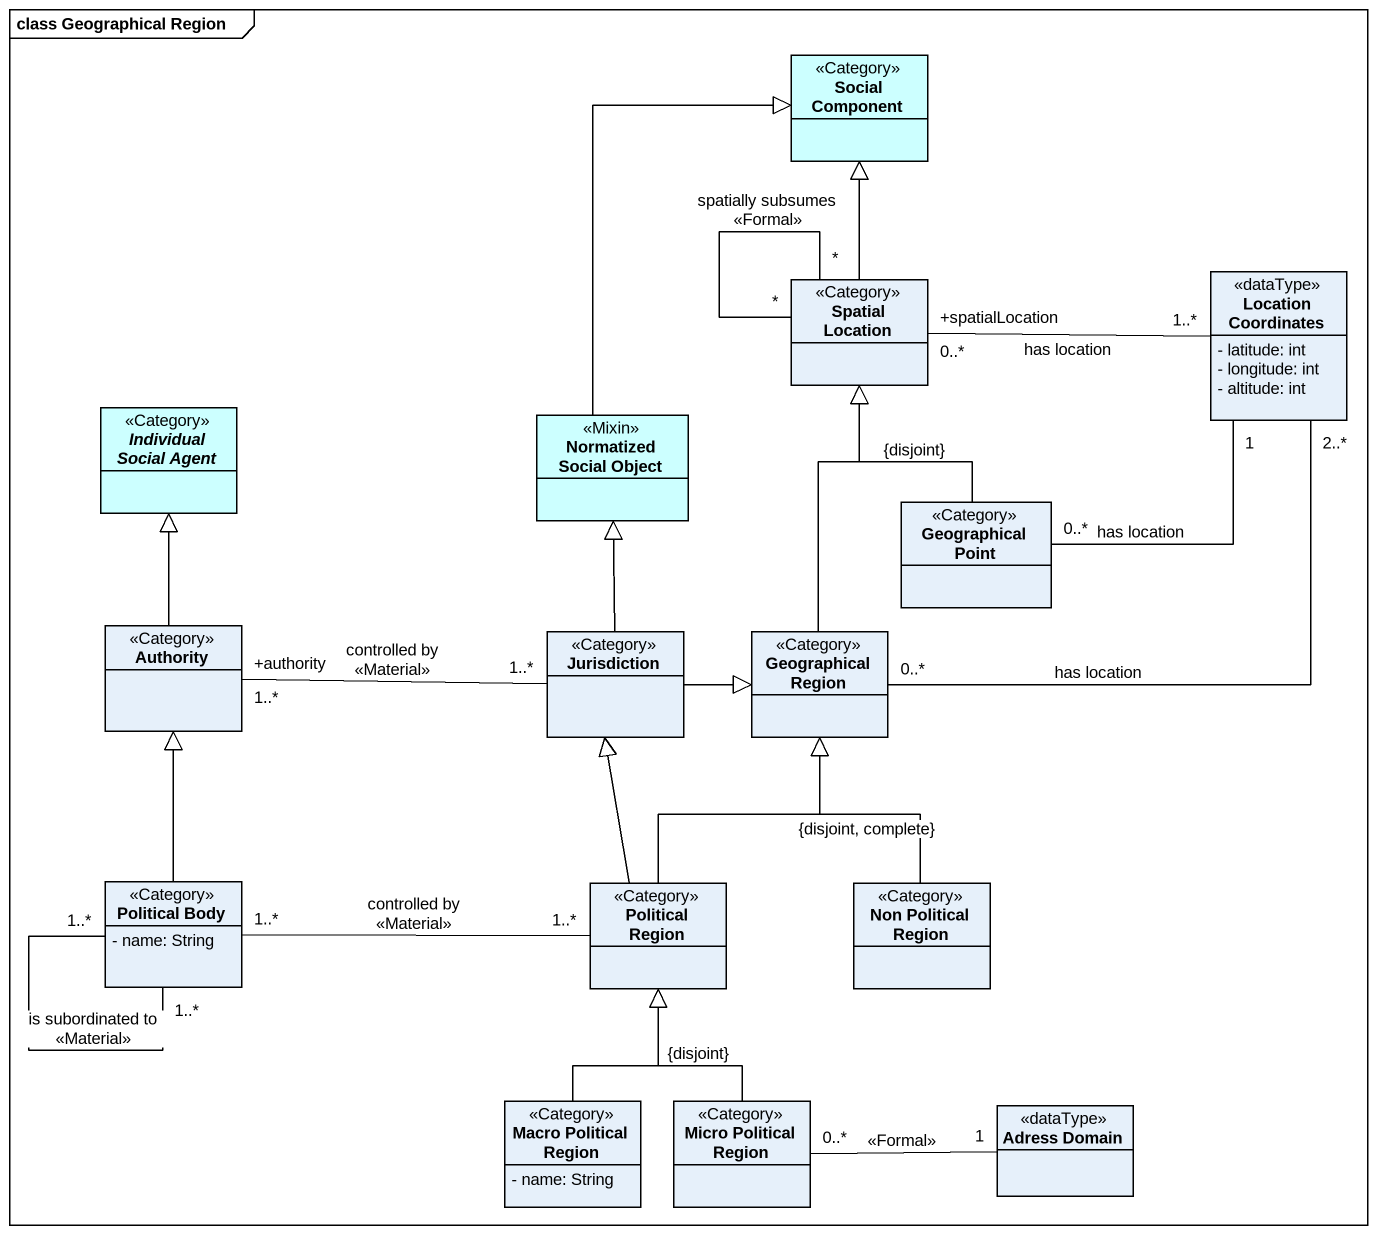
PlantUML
@startuml
mainframe class Geographical Region
hide circle
hide empty members
skinparam classAttributeIconSize 0
class "Social Component" as Social_Component <<Category>> #CCFFFF
class "Spatial Location" as Spatial_Location <<Category>>
class "Location Coordinates" as Location_Coordinates <<dataType>> {
  - latitude: int
  - longitude: int
  - altitude: int
}
abstract class "Individual Social Agent" as Individual_Social_Agent <<Category>> #CCFFFF
class "Normatized Social Object" as Normatized_Social_Object <<Mixin>> #CCFFFF
class "Geographical Point" as Geographical_Point <<Category>>
class Authority <<Category>>
class Jurisdiction <<Category>>
class "Geographical Region" as Geographical_Region <<Category>>
class "Political Body" as Political_Body <<Category>> {
  - name: String
}
class "Political Region" as Political_Region <<Category>>
class "Non Political Region" as Non_Political_Region <<Category>>
class "Macro Political Region" as Macro_Political_Region <<Category>> {
  - name: String
}
class "Micro Political Region" as Micro_Political_Region <<Category>>
class "Adress Domain" as Adress_Domain <<dataType>>
Spatial_Location -up-|> Social_Component
Spatial_Location "*" -- "*" Spatial_Location : spatially subsumes\n<<Formal>>
Spatial_Location "+spatialLocation\n0..*" -right- "1..*" Location_Coordinates : has location
Normatized_Social_Object -up-|> Social_Component
Geographical_Point -up-|> Spatial_Location : {disjoint}
Geographical_Point "0..*" -up- "1" Location_Coordinates : has location
Authority -up-|> Individual_Social_Agent
Jurisdiction -up-|> Normatized_Social_Object
Jurisdiction "1..*" -left- "+authority\n1..*" Authority : controlled by\n<<Material>>
Jurisdiction -right-|> Geographical_Region
Geographical_Region -up-|> Spatial_Location
Geographical_Region "0..*" -up- "2..*" Location_Coordinates : has location
Political_Body -up-|> Authority
Political_Body "1..*" -- "1..*" Political_Body : is subordinated to\n<<Material>>
Political_Region -up-|> Jurisdiction
Political_Region -up-|> Geographical_Region
Political_Region "1..*" -left- "1..*" Political_Body : controlled by\n<<Material>>
Non_Political_Region -up-|> Geographical_Region : {disjoint, complete}
Macro_Political_Region -up-|> Political_Region
Micro_Political_Region -up-|> Political_Region : {disjoint}
Micro_Political_Region "0..*" -right- "1" Adress_Domain : <<Formal>>
@enduml
